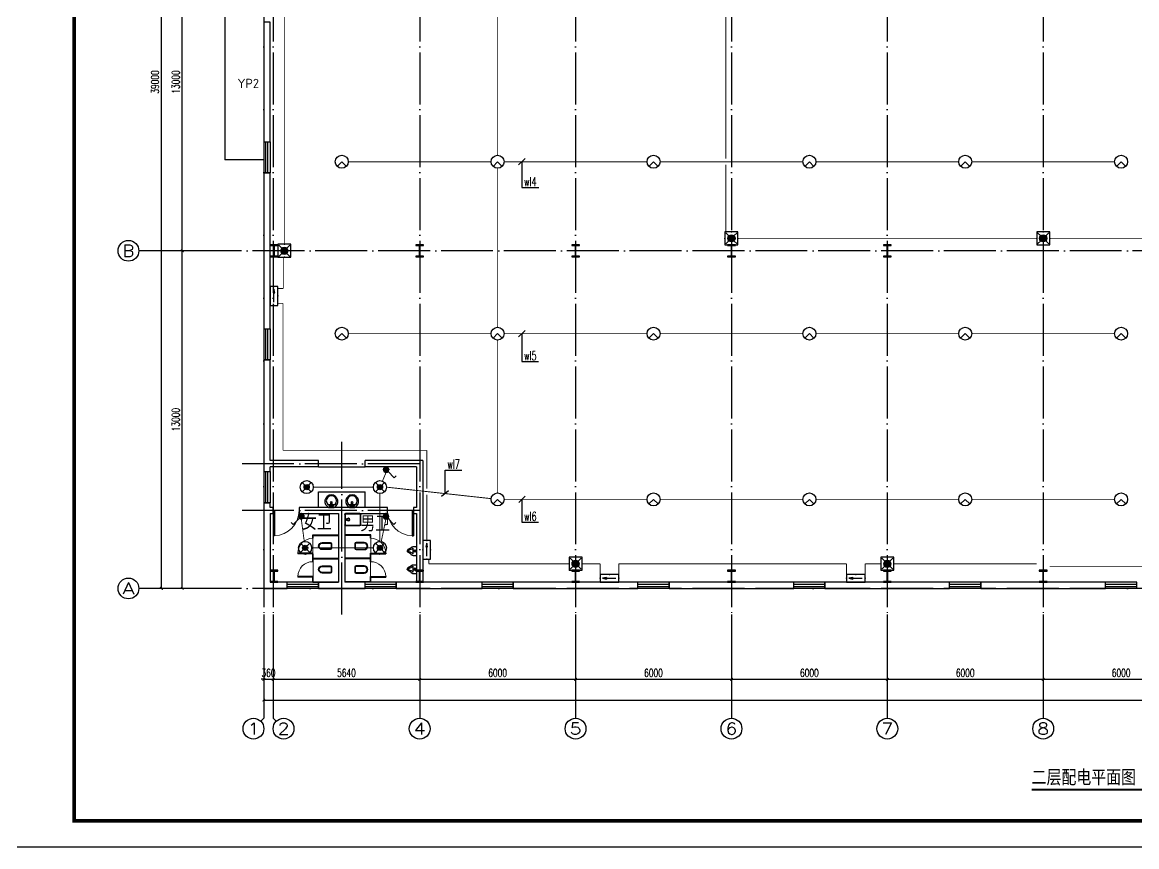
# Model space of a CAD drawing. Extents: x -55118 to 386282, y -631686 to -470886.
# Drawn here: x 71482 to 114380, y -631686 to -599940 of the extents above; entities that cross this region are included whole.
import ezdxf
from ezdxf.enums import TextEntityAlignment as Align

# ---------------------------------------------------------------- set-up
doc = ezdxf.new("R2010")
doc.units = 0
doc.header["$LTSCALE"] = 1000
doc.header["$MEASUREMENT"] = 0
doc.linetypes.add('DOTE', pattern=[2.42, 2, -0.2, 0.02, -0.2])
doc.layers.get('0').update_dxf_attribs({"linetype": 'CONTINUOUS'})
doc.layers.get('Defpoints').update_dxf_attribs({"linetype": 'CONTINUOUS'})
for name, color, linetype in [('AXIS', 3, 'CONTINUOUS'), ('AXIS_TEXT', 7, 'CONTINUOUS'), ('DIM-照明', 3, 'CONTINUOUS'), ('DOTE', 253, 'DOTE'), ('EQUIP-照明', 3, 'CONTINUOUS'), ('PUB_TEXT', 7, 'CONTINUOUS'), ('TEL_TEXT', 7, 'CONTINUOUS'), ('WALL', 6, 'CONTINUOUS'), ('WINDOW', 4, 'CONTINUOUS'), ('WIRE-照明', 4, 'CONTINUOUS'), ('勒脚', 50, 'CONTINUOUS'), ('台盆', 130, 'CONTINUOUS'), ('图框', 4, 'CONTINUOUS'), ('栏板', 42, 'CONTINUOUS'), ('立面图', 40, 'CONTINUOUS'), ('立面白线', 31, 'CONTINUOUS')]:
    doc.layers.add(name, color=color, linetype=linetype)
doc.layers.add('填充剖面墙', color=6, linetype='CONTINUOUS', lineweight=30)
doc.layers.add('细线', color=8, linetype='CONTINUOUS', lineweight=9)
doc.styles.add('-黑体', font='simhei.ttf', dxfattribs={"width": 0.8})
doc.styles.add('_TCH_AXIS', font='COMPLEX', dxfattribs={"bigfont": 'GBCBIG'})
doc.styles.add('_TCH_DIM_T3', font='SIMPLEX', dxfattribs={"width": 0.705882, "bigfont": 'GBCBIG'})
doc.styles.add('_TCH_LABEL', font='COMPLEX', dxfattribs={"bigfont": 'GBCBIG'})
doc.styles.add('_TEL_DIM', font='SIMPLEX', dxfattribs={"width": 0.8, "height": 3.5, "bigfont": 'HZTXT'})
doc.styles.add('COMPLEX', font='COMPLEX')
doc.styles.get("Standard").update_dxf_attribs({"font": 'GBENOR', "bigfont": 'GBCBIG'})
doc.styles.add('STYLE1', font='tssdeng.shx', dxfattribs={"height": 8, "bigfont": 'tssdchn.shx'})
doc.dimstyles.new('_TCH_ARCH&&100', dxfattribs={"dimtxt": 297.5, "dimasz": 100, "dimexe": 250, "dimexo": 300, "dimgap": 100, "dimtad": 1, "dimdec": 0, "dimzin": 0, "dimdsep": 46, "dimtxsty": '_TCH_DIM_T3', "dimblk": 'ARCHTICK', "dimcen": 0.09, "dimclrt": 7, "dimazin": 2, "dimtfac": 1, "dimtdec": 0, "dimtix": 1, "dimtmove": 2, "dimatfit": 3, "dimfxl": 0, "dimtolj": 1, "dimtzin": 0, "dimarcsym": 0})

# ---------------------------------------------------------------- blocks, each defined once
blk = doc.blocks.new('钢柱')
blk.add_hatch(color=256).paths.add_polyline_path([(4275, 9436), (4140, 9436), (4140, 9466), (4440, 9466), (4440, 9436), (4305, 9436), (4305, 9036), (4440, 9036), (4440, 9006), (4140, 9006), (4140, 9036), (4275, 9036)])
blk.add_lwpolyline([(4275, 9436), (4140, 9436), (4140, 9466), (4440, 9466), (4440, 9436), (4305, 9436), (4305, 9036), (4440, 9036), (4440, 9006), (4140, 9006), (4140, 9036), (4275, 9036), (4275, 9436), (4140, 9436)])
blk = doc.blocks.new('$equip$00001176')
for q in [(-0.354, -0.354), (0.354, -0.354)]:
    blk.add_line((0, 0), q)
blk.add_circle((0, 0), 0.5)
at = {"style": '_TCH_LABEL', "flags": 9}
blk.add_attdef('A', (0, 0), '', height=0.00002, dxfattribs=at)
blk = doc.blocks.new('$equip$00001149')
for p, q in [((-0.354, 0.354), (0.354, -0.354)), ((0.354, 0.354), (-0.354, -0.354))]:
    blk.add_line(p, q)
for radius in [0.5, 0.2]:
    blk.add_circle((0, 0), radius)
for points in [[(-0.173, 0.1), (0.173, 0.1), (-0.2, 0), (0.2, 0)], [(-0.173, -0.1), (0.173, -0.1), (-0.2, 0), (0.2, 0)], [(-0.1, 0.173), (0.1, 0.173), (-0.173, 0.1), (0.173, 0.1)], [(0, 0.2), (0, 0.2), (-0.1, 0.173), (0.1, 0.173)], [(-0.1, -0.173), (0.1, -0.173), (-0.173, -0.1), (0.173, -0.1)], [(0, -0.2), (0, -0.2), (-0.1, -0.173), (0.1, -0.173)]]:
    blk.add_solid(points)
at = {"flags": 9}
blk.add_attdef('A', (0, 0), '', height=0.00002, dxfattribs=at)
blk = doc.blocks.new('$equip$00001962')
for p, q in [((0.147, 0.356), (0.625, 0.833)), ((0.625, 0.833), (0.766, 0.692))]:
    blk.add_line(p, q)
blk.add_circle((0, 0.208), 0.208)
for p in [(-0.208, 0.208), (0, 0.417), (0, 0), (0.208, 0.208)]:
    blk.add_point(p)
for points in [[(-0.18, 0.313), (0.18, 0.313), (-0.208, 0.208), (0.208, 0.208)], [(-0.18, 0.104), (0.18, 0.104), (-0.208, 0.208), (0.208, 0.208)], [(-0.104, 0.389), (0.104, 0.389), (-0.18, 0.313), (0.18, 0.313)], [(-0.104, 0.028), (0.104, 0.028), (-0.18, 0.104), (0.18, 0.104)], [(0, 0.417), (0, 0.417), (-0.104, 0.389), (0.104, 0.389)], [(0, 0), (0, 0), (-0.104, 0.028), (0.104, 0.028)]]:
    blk.add_solid(points)
at = {"layer": 'TEL_TEXT', "style": '_TEL_DIM', "flags": 1}
blk.add_attdef('A', text='', height=0.00002, dxfattribs=at).set_placement((0, 0), align=Align.MIDDLE_CENTER)
blk = doc.blocks.new('$equip$00002604')
blk.add_hatch(color=256).paths.add_polyline_path([(0.275, 0.5, 1), (-0.274, 0.5, 1)])
for p, q in [((-0.429, 0.929), (-0.194, 0.694)), ((0.194, 0.694), (0.429, 0.929)), ((-0.429, 0.071), (-0.194, 0.306)), ((0.194, 0.306), (0.429, 0.071))]:
    blk.add_line(p, q)
at = {"const_width": 0.04}
blk.add_lwpolyline([(-0.5, 1), (-0.5, 0), (0.5, 0), (0.5, 1), (-0.5, 1), (-0.5, 0)], dxfattribs=at)
blk.add_lwpolyline([(-0.5, 1), (-0.5, 0), (0.5, 0), (0.5, 1)], close=True)
blk.add_circle((0, 0.5), 0.275)
for p in [(0, 1), (-0.5, 0.5), (0, 0), (0.5, 0.5)]:
    blk.add_point(p)
at = {"color": 7, "style": '_TEL_DIM', "flags": 1}
blk.add_attdef('A', text='', height=0.000025, dxfattribs=at).set_placement((0, 0), align=Align.MIDDLE_CENTER)
blk = doc.blocks.new('$equip$00002540')
blk.add_hatch(color=256).paths.add_polyline_path([(0.24, 0.372), (0.24, 0.228), (0.528, 0.3)])
for p, q in [((-0.72, 0.6), (-0.72, 0)), ((0.72, 0.6), (-0.72, 0.6)), ((-0.72, 0), (0.72, 0)), ((0.24, 0.372), (0.24, 0.228)), ((0.528, 0.3), (0.24, 0.372)), ((0.24, 0.228), (0.528, 0.3)), ((0.72, 0), (0.72, 0.6))]:
    blk.add_line(p, q)
at = {"color": 7}
blk.add_line((-0.48, 0.3), (0.48, 0.3), dxfattribs=at)
at = {"const_width": 0.04}
blk.add_lwpolyline([(-0.72, 0.6), (-0.72, 0), (0.72, 0), (0.72, 0.6), (-0.72, 0.6), (-0.72, 0)], dxfattribs=at)
for p in [(-0.72, 0.3), (0, 0.6), (0, 0), (0.72, 0.3)]:
    blk.add_point(p)
at = {"color": 7, "style": '_TEL_DIM', "flags": 1}
blk.add_attdef('A', text='', height=0.00002, dxfattribs=at).set_placement((0, 0), align=Align.MIDDLE_CENTER)
blk = doc.blocks.new('_ArchTick')
at = {"color": 0, "linetype": 'ByBlock', "const_width": 0.4}
blk.add_lwpolyline([(-0.5, -0.5), (0.5, 0.5)], dxfattribs=at)
blk = doc.blocks.new('*D215')
at = {"layer": 'AXIS', "color": 0, "lineweight": -2}
for p, q in [((77975, -608740), (77390, -608740)), ((77640, -621740), (77640, -608740)), ((77975, -621740), (77390, -621740))]:
    blk.add_line(p, q, dxfattribs=at)
at = {"layer": 'Defpoints', "color": 0}
for p in [(77640, -608740), (78275, -608740), (78275, -621740)]:
    blk.add_point(p, dxfattribs=at)
at = {"layer": 'AXIS', "color": 0, "lineweight": -2, "xscale": 100, "yscale": 100, "zscale": 100}
for p, rotation in [((77640, -608740), 90), ((77640, -621740), 270)]:
    blk.add_blockref('_ArchTick', p, dxfattribs=dict(at, rotation=rotation))
at = {"layer": 'AXIS', "color": 7, "insert": (77392, -615240), "char_height": 297.5, "attachment_point": 5, "rotation": 90, "style": '_TCH_DIM_T3'}
blk.add_mtext('\\A1;13000', dxfattribs=at)
blk = doc.blocks.new('*D216')
at = {"layer": 'AXIS', "color": 0, "lineweight": -2}
for p, q in [((77975, -595740), (77390, -595740)), ((77640, -608740), (77640, -595740)), ((77975, -608740), (77390, -608740))]:
    blk.add_line(p, q, dxfattribs=at)
at = {"layer": 'Defpoints', "color": 0}
for p in [(77640, -595740), (78275, -595740), (78275, -608740)]:
    blk.add_point(p, dxfattribs=at)
at = {"layer": 'AXIS', "color": 0, "lineweight": -2, "xscale": 100, "yscale": 100, "zscale": 100}
for p, rotation in [((77640, -595740), 90), ((77640, -608740), 270)]:
    blk.add_blockref('_ArchTick', p, dxfattribs=dict(at, rotation=rotation))
at = {"layer": 'AXIS', "color": 7, "insert": (77392, -602240), "char_height": 297.5, "attachment_point": 5, "rotation": 90, "style": '_TCH_DIM_T3'}
blk.add_mtext('\\A1;13000', dxfattribs=at)
blk = doc.blocks.new('*D221')
at = {"layer": 'AXIS', "color": 0, "lineweight": -2}
for p, q in [((77975, -582740), (76590, -582740)), ((76840, -621740), (76840, -582740)), ((77975, -621740), (76590, -621740))]:
    blk.add_line(p, q, dxfattribs=at)
at = {"layer": 'Defpoints', "color": 0}
for p in [(76840, -582740), (78275, -582740), (78275, -621740)]:
    blk.add_point(p, dxfattribs=at)
at = {"layer": 'AXIS', "color": 0, "lineweight": -2, "xscale": 100, "yscale": 100, "zscale": 100}
for p, rotation in [((76840, -582740), 90), ((76840, -621740), 270)]:
    blk.add_blockref('_ArchTick', p, dxfattribs=dict(at, rotation=rotation))
at = {"layer": 'AXIS', "color": 7, "insert": (76592, -602240), "char_height": 297.5, "attachment_point": 5, "rotation": 90, "style": '_TCH_DIM_T3'}
blk.add_mtext('\\A1;39000', dxfattribs=at)
blk = doc.blocks.new('*D229')
at = {"layer": 'AXIS', "color": 0, "lineweight": -2}
for p, q in [((80780, -623040), (80780, -625490)), ((81140, -623040), (81140, -625490)), ((80780, -625240), (80680, -625240)), ((80780, -625240), (81140, -625240)), ((81140, -625240), (81240, -625240))]:
    blk.add_line(p, q, dxfattribs=at)
at = {"layer": 'Defpoints', "color": 0}
for p in [(80780, -622740), (81140, -622740), (81140, -625240)]:
    blk.add_point(p, dxfattribs=at)
at = {"layer": 'AXIS', "color": 0, "lineweight": -2, "xscale": 100, "yscale": 100, "zscale": 100}
blk.add_blockref('_ArchTick', (80780, -625240), dxfattribs=at)
at = {"layer": 'AXIS', "color": 0, "lineweight": -2, "xscale": 100, "yscale": 100, "zscale": 100, "rotation": 180}
blk.add_blockref('_ArchTick', (81140, -625240), dxfattribs=at)
at = {"layer": 'AXIS', "color": 7, "insert": (80960, -624991), "char_height": 297.5, "attachment_point": 5, "style": '_TCH_DIM_T3'}
blk.add_mtext('\\A1;360', dxfattribs=at)
blk = doc.blocks.new('*D230')
at = {"layer": 'AXIS', "color": 0, "lineweight": -2}
for p, q in [((81140, -623040), (81140, -625490)), ((86780, -623040), (86780, -625490)), ((81140, -625240), (86780, -625240))]:
    blk.add_line(p, q, dxfattribs=at)
at = {"layer": 'Defpoints', "color": 0}
for p in [(81140, -622740), (86780, -622740), (86780, -625240)]:
    blk.add_point(p, dxfattribs=at)
at = {"layer": 'AXIS', "color": 0, "lineweight": -2, "xscale": 100, "yscale": 100, "zscale": 100, "rotation": 180}
blk.add_blockref('_ArchTick', (81140, -625240), dxfattribs=at)
at = {"layer": 'AXIS', "color": 0, "lineweight": -2, "xscale": 100, "yscale": 100, "zscale": 100}
blk.add_blockref('_ArchTick', (86780, -625240), dxfattribs=at)
at = {"layer": 'AXIS', "color": 7, "insert": (83960, -624991), "char_height": 297.5, "attachment_point": 5, "style": '_TCH_DIM_T3'}
blk.add_mtext('\\A1;5640', dxfattribs=at)
blk = doc.blocks.new('*D231')
at = {"layer": 'AXIS', "color": 0, "lineweight": -2}
for p, q in [((86780, -623040), (86780, -625490)), ((92780, -623040), (92780, -625490)), ((86780, -625240), (92780, -625240))]:
    blk.add_line(p, q, dxfattribs=at)
at = {"layer": 'Defpoints', "color": 0}
for p in [(86780, -622740), (92780, -622740), (92780, -625240)]:
    blk.add_point(p, dxfattribs=at)
at = {"layer": 'AXIS', "color": 0, "lineweight": -2, "xscale": 100, "yscale": 100, "zscale": 100, "rotation": 180}
blk.add_blockref('_ArchTick', (86780, -625240), dxfattribs=at)
at = {"layer": 'AXIS', "color": 0, "lineweight": -2, "xscale": 100, "yscale": 100, "zscale": 100}
blk.add_blockref('_ArchTick', (92780, -625240), dxfattribs=at)
at = {"layer": 'AXIS', "color": 7, "insert": (89780, -624991), "char_height": 297.5, "attachment_point": 5, "style": '_TCH_DIM_T3'}
blk.add_mtext('\\A1;6000', dxfattribs=at)
blk = doc.blocks.new('*D232')
at = {"layer": 'AXIS', "color": 0, "lineweight": -2}
for p, q in [((92780, -623040), (92780, -625490)), ((98780, -623040), (98780, -625490)), ((92780, -625240), (98780, -625240))]:
    blk.add_line(p, q, dxfattribs=at)
at = {"layer": 'Defpoints', "color": 0}
for p in [(92780, -622740), (98780, -622740), (98780, -625240)]:
    blk.add_point(p, dxfattribs=at)
at = {"layer": 'AXIS', "color": 0, "lineweight": -2, "xscale": 100, "yscale": 100, "zscale": 100, "rotation": 180}
blk.add_blockref('_ArchTick', (92780, -625240), dxfattribs=at)
at = {"layer": 'AXIS', "color": 0, "lineweight": -2, "xscale": 100, "yscale": 100, "zscale": 100}
blk.add_blockref('_ArchTick', (98780, -625240), dxfattribs=at)
at = {"layer": 'AXIS', "color": 7, "insert": (95780, -624991), "char_height": 297.5, "attachment_point": 5, "style": '_TCH_DIM_T3'}
blk.add_mtext('\\A1;6000', dxfattribs=at)
blk = doc.blocks.new('*D233')
at = {"layer": 'AXIS', "color": 0, "lineweight": -2}
for p, q in [((98780, -623040), (98780, -625490)), ((104780, -623040), (104780, -625490)), ((98780, -625240), (104780, -625240))]:
    blk.add_line(p, q, dxfattribs=at)
at = {"layer": 'Defpoints', "color": 0}
for p in [(98780, -622740), (104780, -622740), (104780, -625240)]:
    blk.add_point(p, dxfattribs=at)
at = {"layer": 'AXIS', "color": 0, "lineweight": -2, "xscale": 100, "yscale": 100, "zscale": 100, "rotation": 180}
blk.add_blockref('_ArchTick', (98780, -625240), dxfattribs=at)
at = {"layer": 'AXIS', "color": 0, "lineweight": -2, "xscale": 100, "yscale": 100, "zscale": 100}
blk.add_blockref('_ArchTick', (104780, -625240), dxfattribs=at)
at = {"layer": 'AXIS', "color": 7, "insert": (101780, -624991), "char_height": 297.5, "attachment_point": 5, "style": '_TCH_DIM_T3'}
blk.add_mtext('\\A1;6000', dxfattribs=at)
blk = doc.blocks.new('*D234')
at = {"layer": 'AXIS', "color": 0, "lineweight": -2}
for p, q in [((104780, -623040), (104780, -625490)), ((110780, -623040), (110780, -625490)), ((104780, -625240), (110780, -625240))]:
    blk.add_line(p, q, dxfattribs=at)
at = {"layer": 'Defpoints', "color": 0}
for p in [(104780, -622740), (110780, -622740), (110780, -625240)]:
    blk.add_point(p, dxfattribs=at)
at = {"layer": 'AXIS', "color": 0, "lineweight": -2, "xscale": 100, "yscale": 100, "zscale": 100, "rotation": 180}
blk.add_blockref('_ArchTick', (104780, -625240), dxfattribs=at)
at = {"layer": 'AXIS', "color": 0, "lineweight": -2, "xscale": 100, "yscale": 100, "zscale": 100}
blk.add_blockref('_ArchTick', (110780, -625240), dxfattribs=at)
at = {"layer": 'AXIS', "color": 7, "insert": (107780, -624991), "char_height": 297.5, "attachment_point": 5, "style": '_TCH_DIM_T3'}
blk.add_mtext('\\A1;6000', dxfattribs=at)
blk = doc.blocks.new('*D235')
at = {"layer": 'AXIS', "color": 0, "lineweight": -2}
for p, q in [((110780, -623040), (110780, -625490)), ((116780, -623040), (116780, -625490)), ((110780, -625240), (116780, -625240))]:
    blk.add_line(p, q, dxfattribs=at)
at = {"layer": 'Defpoints', "color": 0}
for p in [(110780, -622740), (116780, -622740), (116780, -625240)]:
    blk.add_point(p, dxfattribs=at)
at = {"layer": 'AXIS', "color": 0, "lineweight": -2, "xscale": 100, "yscale": 100, "zscale": 100, "rotation": 180}
blk.add_blockref('_ArchTick', (110780, -625240), dxfattribs=at)
at = {"layer": 'AXIS', "color": 0, "lineweight": -2, "xscale": 100, "yscale": 100, "zscale": 100}
blk.add_blockref('_ArchTick', (116780, -625240), dxfattribs=at)
at = {"layer": 'AXIS', "color": 7, "insert": (113780, -624991), "char_height": 297.5, "attachment_point": 5, "style": '_TCH_DIM_T3'}
blk.add_mtext('\\A1;6000', dxfattribs=at)
blk = doc.blocks.new('*D244')
at = {"layer": 'AXIS', "color": 0, "lineweight": -2}
for p, q in [((80780, -623040), (80780, -626290)), ((158780, -623040), (158780, -626290)), ((80780, -626040), (158780, -626040))]:
    blk.add_line(p, q, dxfattribs=at)
at = {"layer": 'Defpoints', "color": 0}
for p in [(80780, -622740), (158780, -622740), (158780, -626040)]:
    blk.add_point(p, dxfattribs=at)
at = {"layer": 'AXIS', "color": 0, "lineweight": -2, "xscale": 100, "yscale": 100, "zscale": 100, "rotation": 180}
blk.add_blockref('_ArchTick', (80780, -626040), dxfattribs=at)
at = {"layer": 'AXIS', "color": 0, "lineweight": -2, "xscale": 100, "yscale": 100, "zscale": 100}
blk.add_blockref('_ArchTick', (158780, -626040), dxfattribs=at)
at = {"layer": 'AXIS', "color": 7, "insert": (119780, -625791), "char_height": 297.5, "attachment_point": 5, "style": '_TCH_DIM_T3'}
blk.add_mtext('\\A1;78000', dxfattribs=at)
blk = doc.blocks.new('$TCHSYS$WIN2D')
for p, q in [((-0.5, 0.5), (0.5, 0.5)), ((-0.5, 0.5), (-0.5, -0.5)), ((0.5, 0.5), (0.5, -0.5)), ((0.5, 0.167), (-0.5, 0.167)), ((0.5, -0.167), (-0.5, -0.167)), ((-0.5, -0.5), (0.5, -0.5))]:
    blk.add_line(p, q)
blk = doc.blocks.new('$plan$00001628')
for p, q in [((-20, 0), (20, 0)), ((20, 0), (20, -150)), ((-23, -104), (-144, -104)), ((-20, -150), (-20, 0)), ((20, -150), (-20, -150)), ((136, -104), (24, -104))]:
    blk.add_line(p, q)
blk.add_lwpolyline([(-97, 9, 5.110404), (92, 9)], format="xyb", close=True)
for centre, radius in [((-57, -52), 26.7), ((0, -190), 27.8), ((57, -52), 26.7)]:
    blk.add_circle(centre, radius)
blk.add_arc((-4, -243), 197, 135.2527, 44.7473)
blk = doc.blocks.new('$DorLib2D$00000001')
for p, q in [((0.45, 0.975), (0.5, 0.975)), ((0.45, 0), (0.45, 0.975)), ((0.5, 0), (0.5, 0.975)), ((0.5, 0), (0.45, 0))]:
    blk.add_line(p, q)
at = {"lineweight": 13}
blk.add_arc((0.475, 0), 0.975, 91.4693, 180, dxfattribs=at)
blk = doc.blocks.new('$plan$00001612')
for points in [[(135, 138), (442, 138, -0.388189), (501, 88), (501, -88, -0.388189), (442, -138), (135, -138, -0.97895)], [(443, -116), (125, -116, -0.936623), (135, 117), (443, 117, -0.381636), (480, 86), (480, -86, -0.399536)]]:
    blk.add_lwpolyline(points, format="xyb", close=True)
blk.add_lwpolyline([(195, 117, 0, 0, 0.440649), (186, 108, 0, 0, 0), (185, -106, 0, 0, 0.411645), (194, -115, 1.5, 1.5, 0)], format="xyseb")
blk = doc.blocks.new('$plan$00000380')
for p, q in [((-135, -207), (-130, -211)), ((-112, -146), (114, -146)), ((120, -221), (128, -215))]:
    blk.add_line(p, q)
for points in [[(-185, 0), (-185, -10), (-164, -10)], [(-185, 0), (185, 0), (185, -10), (165, -10)], [(-135, -207), (-146, -194), (-153, -182), (-159, -172), (-163, -162), (-166, -154), (-168, -146), (-169, -139), (-170, -133), (-171, -127), (-172, -121), (-172, -115), (-173, -110), (-173, -104), (-173, -98), (-173, -92), (-173, -86), (-173, -79), (-173, -72), (-172, -64), (-171, -54), (-170, -44), (-168, -31), (-166, -17), (-164, -10)], [(-130, -211), (-128, -213), (-120, -221), (-113, -229), (-107, -236), (-102, -244), (-98, -251), (-93, -259), (-90, -266), (-86, -274), (-83, -281), (-80, -288), (-77, -295), (-74, -302), (-71, -308), (-68, -314), (-65, -320), (-62, -325), (-58, -330), (-55, -334), (-51, -338), (-47, -342), (-43, -345), (-39, -348), (-34, -351), (-30, -353), (-25, -355), (-20, -357), (-15, -358), (-10, -359), (-5, -360), (0, -360), (0, -360)], [(120, -221), (118, -222), (110, -230), (102, -237), (96, -244), (90, -251), (85, -259), (81, -266), (76, -273), (73, -280), (69, -287), (66, -294), (62, -301), (59, -308), (56, -314), (53, -320), (49, -325), (46, -330), (42, -335), (38, -339), (34, -343), (30, -346), (25, -349), (21, -352), (16, -354), (12, -356), (7, -358), (2, -359), (0, -360)], [(128, -215), (138, -202), (145, -191), (152, -180), (156, -171), (160, -163), (162, -156), (164, -149), (165, -142), (166, -136), (167, -130), (168, -125), (169, -119), (170, -114), (170, -108), (170, -102), (171, -96), (171, -89), (171, -82), (171, -73), (171, -64), (170, -53), (169, -41), (167, -27), (165, -10)]]:
    blk.add_lwpolyline(points)
blk.add_circle((0, -62), 47.3)
at = {"lineweight": 13}
for radius in [34.6, 22.1]:
    blk.add_circle((0, -62), radius, dxfattribs=at)
for centre, radius, start, end in [((-382, -363), 346, 14.0616, 38.7001), ((-6, -276), 40.9, 183.6565, 351.9398), ((335, -366), 312, 135.2868, 164.3913)]:
    blk.add_arc(centre, radius, start, end)
blk = doc.blocks.new('$plan$00000360')
at = {"lineweight": 13}
for p, q in [((-590, -420), (-590, -40)), ((-570, -20), (-40, -20)), ((-20, -180), (-60, -197.5)), ((-60, -197.5), (-60, -262.5)), ((-60, -262.5), (-20, -280)), ((-20, -40), (-20, -420)), ((-40, -440), (-570, -440))]:
    blk.add_line(p, q, dxfattribs=at)
for points in [[(-580, 0, 0.4142136), (-610, -30, 0.4142136)], [(0, -30, 0.4142136), (-30, 0, 0.4142136)], [(-610, -430, 0.4142136), (-580, -460, 0.4142136)], [(-30, -460, 0.4142136), (0, -430, 0.4142136)]]:
    blk.add_lwpolyline(points, format="xyb")
for points in [[(-580, 0), (-30, 0)], [(-610, -430), (-610, -30)], [(0, -30), (0, -430)], [(-30, -460), (-580, -460)]]:
    blk.add_lwpolyline(points)
blk.add_circle((-140, -230), 50)
blk.add_circle((-140, -230), 32.5, dxfattribs=at)
for centre, start, end in [((-570, -40), 90, 180), ((-570, -420), 180, 270), ((-40, -40), 0, 90), ((-40, -420), 270, 0)]:
    blk.add_arc(centre, 20, start, end, dxfattribs=at)
blk = doc.blocks.new('_AXISO')
blk.add_circle((0, 0), 0.5)
at = {"layer": 'AXIS_TEXT', "style": 'COMPLEX', "width": 1.041667}
blk.add_attdef('A', text='', height=0.56, dxfattribs=at).set_placement((-0.25, -0.28), (0.25, -0.28), align=Align.FIT)
blk = doc.blocks.new('$equip$00002541')
blk.add_hatch(color=256).paths.add_polyline_path([(-0.24, 0.372), (-0.528, 0.3), (-0.24, 0.228)])
for p, q in [((-0.72, 0.6), (-0.72, 0)), ((0.72, 0.6), (-0.72, 0.6)), ((-0.72, 0), (0.72, 0)), ((-0.24, 0.372), (-0.528, 0.3)), ((-0.528, 0.3), (-0.24, 0.228)), ((-0.24, 0.372), (-0.24, 0.228)), ((0.72, 0), (0.72, 0.6))]:
    blk.add_line(p, q)
at = {"color": 7}
blk.add_line((-0.48, 0.3), (0.48, 0.3), dxfattribs=at)
at = {"const_width": 0.04}
blk.add_lwpolyline([(-0.72, 0.6), (-0.72, 0), (0.72, 0), (0.72, 0.6), (-0.72, 0.6), (-0.72, 0)], dxfattribs=at)
for p in [(-0.72, 0.3), (0, 0.6), (0, 0), (0.72, 0.3)]:
    blk.add_point(p)
at = {"color": 7, "style": '_TEL_DIM', "flags": 1}
blk.add_attdef('A', text='', height=0.00002, dxfattribs=at).set_placement((0, 0), align=Align.MIDDLE_CENTER)
blk = doc.blocks.new('jhyfty')
at = {"layer": '图框'}
blk.add_lwpolyline([(671751, 105710), (776851, 105710), (776851, 165110), (671751, 165110)], close=True, dxfattribs=at)
at = {"layer": '图框', "const_width": 140}
blk.add_lwpolyline([(674251, 164110), (775851, 164110), (775851, 106710), (674251, 106710)], close=True, dxfattribs=at)

msp = doc.modelspace()

# ---------------------------------------------------------------- linework, layer by layer
at = {"layer": 'AXIS'}
for p, q in [((79780.1, -608740.1), (75969.1, -608740.1)), ((79780.1, -621740.1), (75969.1, -621740.1)), ((80780.1, -622740.1), (80780.1, -626740.1)), ((81140.1, -622740.1), (81140.1, -626740.1)), ((86780.1, -622740.1), (86780.1, -626740.1)), ((92780.1, -622740.1), (92780.1, -626740.1)), ((98780.1, -622740.1), (98780.1, -626740.1)), ((104780.1, -622740.1), (104780.1, -626740.1)), ((110780.1, -622740.1), (110780.1, -626740.1)), ((80662.9, -626857.3), (80780.1, -626740.1)), ((81257.3, -626857.3), (81140.1, -626740.1))]:
    msp.add_line(p, q, dxfattribs=at)
at = {"layer": 'AXIS', "const_width": 70}
msp.add_lwpolyline([(110335.7, -629489.5), (114625.8, -629489.5)], dxfattribs=at)
at = {"layer": 'DIM-照明'}
for p, q in [((90586.2, -605433.9), (90833.7, -605186.4)), ((90833.7, -611806.4), (90586.2, -612053.9)), ((87893.9, -617978.5), (87620.9, -618197.5)), ((90837.8, -618186.4), (90590.3, -618433.9))]:
    msp.add_line(p, q, dxfattribs=at)
for points in [[(90709.9, -605310.1), (90709.9, -606301.3)], [(90709.9, -606301.3), (91364.9, -606301.3)], [(90709.9, -611930.1), (90709.9, -613004.6)], [(90709.9, -613004.6), (91354.3, -613004.6)], [(87757.4, -618088), (87757.4, -617180.7)], [(87757.4, -617180.7), (88401.7, -617180.7)], [(90714, -618310.1), (90714, -619191.8)], [(90714, -619191.8), (91347.7, -619191.8)]]:
    msp.add_lwpolyline(points, dxfattribs=at)
at = {"layer": 'DOTE', "linetype": 'DOTE'}
for p, q in [((80780.1, -581740.1), (80780.1, -622740.1)), ((81140.1, -581740.1), (81140.1, -622740.1)), ((86780.1, -581740.1), (86780.1, -622740.1)), ((92780.1, -581740.1), (92780.1, -622740.1)), ((98780.1, -581740.1), (98780.1, -622740.1)), ((104780.1, -581740.1), (104780.1, -622740.1)), ((110780.1, -581740.1), (110780.1, -622740.1)), ((159780.1, -608740.1), (79780.1, -608740.1)), ((83780.1, -622740.1), (83780.1, -616100.6)), ((86780.1, -616940.1), (79780.1, -616940.1)), ((86780.1, -618740.1), (79780.1, -618740.1)), ((159780.1, -621740.1), (79780.1, -621740.1))]:
    msp.add_line(p, q, dxfattribs=at)
at = {"layer": 'WALL'}
for p, q in [((80780.1, -599940.1), (80780.1, -604540.1)), ((81020.1, -599940.1), (80780.1, -599940.1)), ((81020.1, -604540.1), (81020.1, -599940.1)), ((80780.1, -604540.1), (81020.1, -604540.1)), ((80780.1, -605740.1), (80780.1, -611740.1)), ((81020.1, -605740.1), (80780.1, -605740.1)), ((81020.1, -611740.1), (81020.1, -605740.1)), ((80780.1, -611740.1), (81020.1, -611740.1)), ((81020.1, -612940.1), (80780.1, -612940.1)), ((80780.1, -612940.1), (80780.1, -616940.1)), ((81020.1, -616820.1), (81020.1, -612940.1)), ((82880.1, -616820.1), (81020.1, -616820.1)), ((82880.1, -617060.1), (82880.1, -616820.1)), ((86900.1, -616820.1), (84680.1, -616820.1)), ((84680.1, -617060.1), (84680.1, -616820.1)), ((86900.1, -616820.1), (86900.1, -618740.1)), ((80780.1, -616940.1), (80780.1, -617240.1)), ((80780.1, -617240.1), (81020.1, -617240.1)), ((82880.1, -617060.1), (81020.1, -617060.1)), ((81020.1, -617240.1), (81020.1, -617060.1)), ((86660.1, -617060.1), (84680.1, -617060.1)), ((86660.1, -617060.1), (86660.1, -618620.1)), ((81020.1, -618440.1), (80780.1, -618440.1)), ((80780.1, -618440.1), (80780.1, -618740.1)), ((81020.1, -618620.1), (81020.1, -618440.1)), ((80780.1, -618740.1), (80780.1, -621740.1)), ((81140.1, -618620.1), (81020.1, -618620.1)), ((81020.1, -618860.1), (81140.1, -618860.1)), ((81020.1, -618860.1), (81020.1, -621500.1)), ((81140.1, -618860.1), (81140.1, -618620.1)), ((83780.1, -618620.1), (82140.1, -618620.1)), ((82140.1, -618620.1), (82140.1, -618860.1)), ((82140.1, -618860.1), (83660.1, -618860.1)), ((83660.1, -618860.1), (83660.1, -621500.1)), ((85540.1, -618620.1), (83780.1, -618620.1)), ((83900.1, -618860.1), (83900.1, -621500.1)), ((83900.1, -618860.1), (85540.1, -618860.1)), ((85540.1, -618860.1), (85540.1, -618620.1)), ((86660.1, -618620.1), (86540.1, -618620.1)), ((86540.1, -618620.1), (86540.1, -618860.1)), ((86540.1, -618860.1), (86660.1, -618860.1)), ((86660.1, -618860.1), (86660.1, -621500.1)), ((86900.1, -618740.1), (86900.1, -621500.1)), ((81680.1, -621500.1), (81020.1, -621500.1)), ((81680.1, -621740.1), (81680.1, -621500.1)), ((83660.1, -621500.1), (82880.1, -621500.1)), ((82880.1, -621500.1), (82880.1, -621740.1)), ((84680.1, -621500.1), (83900.1, -621500.1)), ((84680.1, -621740.1), (84680.1, -621500.1)), ((86660.1, -621500.1), (85880.1, -621500.1)), ((85880.1, -621500.1), (85880.1, -621740.1)), ((89180.1, -621500.1), (86900.1, -621500.1)), ((89180.1, -621740.1), (89180.1, -621500.1)), ((95180.1, -621500.1), (90380.1, -621500.1)), ((90380.1, -621500.1), (90380.1, -621740.1)), ((95180.1, -621740.1), (95180.1, -621500.1)), ((101180.1, -621500.1), (96380.1, -621500.1)), ((96380.1, -621500.1), (96380.1, -621740.1)), ((101180.1, -621740.1), (101180.1, -621500.1)), ((107180.1, -621500.1), (102380.1, -621500.1)), ((102380.1, -621500.1), (102380.1, -621740.1)), ((107180.1, -621740.1), (107180.1, -621500.1)), ((113180.1, -621500.1), (108380.1, -621500.1)), ((108380.1, -621500.1), (108380.1, -621740.1)), ((113180.1, -621740.1), (113180.1, -621500.1)), ((80780.1, -621740.1), (81680.1, -621740.1)), ((82880.1, -621740.1), (83780.1, -621740.1)), ((83780.1, -621740.1), (84680.1, -621740.1)), ((85880.1, -621740.1), (86780.1, -621740.1)), ((86780.1, -621740.1), (89180.1, -621740.1)), ((90380.1, -621740.1), (95180.1, -621740.1)), ((96380.1, -621740.1), (101180.1, -621740.1)), ((102380.1, -621740.1), (107180.1, -621740.1)), ((108380.1, -621740.1), (113180.1, -621740.1))]:
    msp.add_line(p, q, dxfattribs=at)
at = {"layer": 'WIRE-照明', "linetype": 'Continuous', "const_width": 35}
for points in [[(81569.9, -608490.1), (81569.9, -597092.5)], [(89780.1, -599180.1), (89780.1, -605060.1)], [(98565.8, -605197.6), (98565.8, -599042.6)], [(89530.1, -605310.1), (84030.1, -605310.1)], [(89780.1, -605560.1), (89780.1, -611680.1)], [(95530.1, -605310.1), (90030.1, -605310.1)], [(101530.1, -605310.1), (96030.1, -605310.1)], [(98565.8, -608010.1), (98565.8, -605422.6)], [(107530.1, -605310.1), (102030.1, -605310.1)], [(113530.1, -605310.1), (108030.1, -605310.1)], [(110530.1, -608260.1), (99030.1, -608260.1)], [(122530.1, -608260.1), (111030.1, -608260.1)], [(81530.3, -610190), (81530.3, -608990.1)], [(81320.1, -610190), (81530.3, -610190)], [(81517.6, -610762.4), (81320.1, -610762.4)], [(81517.6, -616420.9), (81517.6, -610762.4)], [(84030.1, -611930.1), (89530.1, -611930.1)], [(90030.1, -611930.1), (95530.1, -611930.1)], [(96030.1, -611930.1), (101530.1, -611930.1)], [(102030.1, -611930.1), (107530.1, -611930.1)], [(113530.1, -611930.1), (108030.1, -611930.1)], [(89780.1, -612180.1), (89780.1, -618060.1)], [(87050.1, -616420.9), (81517.6, -616420.9)], [(87050.1, -617897.2), (87050.1, -616420.9)], [(85346.3, -617609.4), (85488.4, -617268.5)], [(82680.1, -617840.1), (85000.1, -617840.1)], [(85250.1, -618090.1), (85250.1, -619930.1)], [(85500.1, -617840.1), (89531.6, -618282.8)], [(87050.1, -619894.8), (87050.1, -618123.5)], [(90030.1, -618310.1), (95530.1, -618310.1)], [(96030.1, -618310.1), (101530.1, -618310.1)], [(102030.1, -618310.1), (107530.1, -618310.1)], [(108030.1, -618310.1), (113530.1, -618310.1)], [(82221.5, -619068.5), (82337, -619932.3)], [(85300.3, -619935.2), (85478.2, -619068.5)], [(82620.1, -620180.1), (85000.1, -620180.1)], [(87130.5, -620790.1), (87130.5, -620614.8)], [(92530.1, -620790.1), (87130.5, -620790.1)], [(93725.3, -620790.1), (93030.1, -620790.1)], [(93725.3, -621200.1), (93725.3, -620790.1)], [(103207.5, -620790.1), (94445.3, -620790.1)], [(94445.3, -621200.1), (94445.3, -620790.1)], [(103207.5, -621200.1), (103207.5, -620790.1)], [(103927.5, -621200.1), (103927.5, -620790.1)], [(104530.1, -620790.1), (103927.5, -620790.1)], [(110530.1, -620790.1), (105030.1, -620790.1)], [(116530.1, -620901.1), (111030.1, -620901.1)]]:
    msp.add_lwpolyline(points, dxfattribs=at)
at = {"layer": '勒脚'}
for p in [(79280.1, -599240.1), (80780.1, -605240.1)]:
    msp.add_line(p, (79280.1, -605240.1), dxfattribs=at)
at = {"layer": '栏板'}
for p, q in [((82660.1, -619810.1), (82660.1, -619680.1)), ((82680.1, -619810.1), (82680.1, -619700.1)), ((84880.1, -619810.1), (84880.1, -619700.1)), ((84900.1, -619810.1), (84900.1, -619680.1)), ((82660.1, -620600.1), (82660.1, -620410.1)), ((82660.1, -620710.1), (82660.1, -620580.1)), ((82660.1, -620710.1), (82680.1, -620710.1)), ((82680.1, -620580.1), (82680.1, -620410.1)), ((82680.1, -620580.1), (83660.1, -620580.1)), ((82680.1, -620580.1), (83660.1, -620580.1)), ((82680.1, -620600.1), (83660.1, -620600.1)), ((82680.1, -620710.1), (82680.1, -620600.1)), ((82680.1, -620600.1), (83660.1, -620600.1)), ((84880.1, -620580.1), (83900.1, -620580.1)), ((84880.1, -620580.1), (83900.1, -620580.1)), ((84880.1, -620600.1), (83900.1, -620600.1)), ((84880.1, -620600.1), (83900.1, -620600.1)), ((84880.1, -620580.1), (84880.1, -620410.1)), ((84880.1, -620710.1), (84880.1, -620600.1)), ((84900.1, -620710.1), (84880.1, -620710.1)), ((84900.1, -620600.1), (84900.1, -620410.1)), ((84900.1, -620710.1), (84900.1, -620580.1)), ((82660.1, -621500.1), (82660.1, -621310.1)), ((82660.1, -621480.1), (83660.1, -621480.1)), ((82660.1, -621500.1), (83660.1, -621500.1)), ((82680.1, -621480.1), (82680.1, -621310.1)), ((84900.1, -621480.1), (83900.1, -621480.1)), ((84900.1, -621500.1), (83900.1, -621500.1)), ((84880.1, -621480.1), (84880.1, -621310.1)), ((84900.1, -621500.1), (84900.1, -621310.1))]:
    msp.add_line(p, q, dxfattribs=at)
at = {"layer": '立面图'}
for p, q in [((82880.1, -617060.1), (84680.1, -617060.1)), ((82880.1, -618620.1), (82880.1, -618020.1)), ((82880.1, -618020.1), (84680.1, -618020.1)), ((84680.1, -618620.1), (84680.1, -618020.1)), ((82660.1, -619680.1), (83660.1, -619680.1)), ((82660.1, -619700.1), (83660.1, -619700.1)), ((84900.1, -619680.1), (83900.1, -619680.1)), ((84900.1, -619700.1), (83900.1, -619700.1))]:
    msp.add_line(p, q, dxfattribs=at)
at = {"layer": '立面白线'}
for p, q in [((82660.1, -619810.1), (82680.1, -619810.1)), ((84900.1, -619810.1), (84880.1, -619810.1)), ((82660.1, -620410.1), (82680.1, -620410.1)), ((84900.1, -620410.1), (84880.1, -620410.1)), ((82660.1, -621310.1), (82680.1, -621310.1)), ((84900.1, -621310.1), (84880.1, -621310.1))]:
    msp.add_line(p, q, dxfattribs=at)
at = {"layer": '细线'}
for p, q in [((82660.1, -619810.1), (82660.1, -620410.1)), ((84900.1, -619810.1), (84900.1, -620410.1)), ((82680.1, -620710.1), (82680.1, -621310.1)), ((84880.1, -620710.1), (84880.1, -621310.1))]:
    msp.add_line(p, q, dxfattribs=at)

# ---------------------------------------------------------------- block references
at = {"xscale": -1, "rotation": 180}
for p in [(76880.4, -599503.8), (82490.4, -599503.8), (88490.4, -599503.8), (94490.4, -599503.8), (100490.4, -599503.8), (76880.4, -612033.8), (82490.4, -612033.8), (88490.4, -612033.8), (94490.4, -612033.8), (100490.4, -612033.8), (106490.4, -612033.8)]:
    msp.add_blockref('钢柱', p, dxfattribs=at)
at = {"layer": 'AXIS'}
ref = msp.add_blockref('_AXISO', (75569.1, -608740.1), dxfattribs=dict(at, xscale=800, yscale=800, zscale=800))
ref.add_attrib('A', 'B', dxfattribs={"layer": 'AXIS_TEXT', "height": 452.5, "style": '_TCH_AXIS', "width": 1.235294}).set_placement((75342.9, -608966.4), (75795.4, -608966.4), align=Align.FIT)
ref = msp.add_blockref('_AXISO', (75569.1, -621740.1), dxfattribs=dict(at, xscale=800, yscale=800, zscale=800))
ref.add_attrib('A', 'A', dxfattribs={"layer": 'AXIS_TEXT', "height": 452.5, "style": '_TCH_AXIS', "width": 1.166667}).set_placement((75342.9, -621966.4), (75795.4, -621966.4), align=Align.FIT)
ref = msp.add_blockref('_AXISO', (80380.1, -627140.1), dxfattribs=dict(at, xscale=800, yscale=800, zscale=800))
ref.add_attrib('A', '1', dxfattribs={"layer": 'AXIS_TEXT', "height": 452.5, "style": '_TCH_AXIS', "width": 2.333333}).set_placement((80153.8, -627366.4), (80606.4, -627366.4), align=Align.FIT)
ref = msp.add_blockref('_AXISO', (81540.1, -627140.1), dxfattribs=dict(at, xscale=800, yscale=800, zscale=800))
ref.add_attrib('A', '2', dxfattribs={"layer": 'AXIS_TEXT', "height": 452.5, "style": '_TCH_AXIS', "width": 1.5}).set_placement((81313.8, -627366.4), (81766.4, -627366.4), align=Align.FIT)
ref = msp.add_blockref('_AXISO', (86780.1, -627140.1), dxfattribs=dict(at, xscale=800, yscale=800, zscale=800))
ref.add_attrib('A', '4', dxfattribs={"layer": 'AXIS_TEXT', "height": 452.5, "style": '_TCH_AXIS', "width": 1.3125}).set_placement((86553.8, -627366.4), (87006.4, -627366.4), align=Align.FIT)
ref = msp.add_blockref('_AXISO', (92780.1, -627140.1), dxfattribs=dict(at, xscale=800, yscale=800, zscale=800))
ref.add_attrib('A', '5', dxfattribs={"layer": 'AXIS_TEXT', "height": 452.5, "style": '_TCH_AXIS', "width": 1.5}).set_placement((92553.8, -627366.4), (93006.4, -627366.4), align=Align.FIT)
ref = msp.add_blockref('_AXISO', (98780.1, -627140.1), dxfattribs=dict(at, xscale=800, yscale=800, zscale=800))
ref.add_attrib('A', '6', dxfattribs={"layer": 'AXIS_TEXT', "height": 452.5, "style": '_TCH_AXIS', "width": 1.5}).set_placement((98553.8, -627366.4), (99006.4, -627366.4), align=Align.FIT)
ref = msp.add_blockref('_AXISO', (104780.1, -627140.1), dxfattribs=dict(at, xscale=800, yscale=800, zscale=800))
ref.add_attrib('A', '7', dxfattribs={"layer": 'AXIS_TEXT', "height": 452.5, "style": '_TCH_AXIS', "width": 1.5}).set_placement((104553.8, -627366.4), (105006.4, -627366.4), align=Align.FIT)
ref = msp.add_blockref('_AXISO', (110780.1, -627140.1), dxfattribs=dict(at, xscale=800, yscale=800, zscale=800))
ref.add_attrib('A', '8', dxfattribs={"layer": 'AXIS_TEXT', "height": 452.5, "style": '_TCH_AXIS', "width": 1.5}).set_placement((110553.8, -627366.4), (111006.4, -627366.4), align=Align.FIT)
at = {"layer": 'EQUIP-照明', "xscale": 500, "yscale": 500, "zscale": 500}
for name, p in [('$equip$00001176', (83780.1, -605310.1)), ('$equip$00001176', (89780.1, -605310.1)), ('$equip$00001176', (95780.1, -605310.1)), ('$equip$00001176', (101780.1, -605310.1)), ('$equip$00001176', (107780.1, -605310.1)), ('$equip$00001176', (113780.1, -605310.1)), ('$equip$00001176', (83780.1, -611930.1)), ('$equip$00001176', (89780.1, -611930.1)), ('$equip$00001176', (95780.1, -611930.1)), ('$equip$00001176', (101780.1, -611930.1)), ('$equip$00001176', (107780.1, -611930.1)), ('$equip$00001176', (113780.1, -611930.1)), ('$equip$00001149', (82430.1, -617840.1)), ('$equip$00001149', (85250.1, -617840.1)), ('$equip$00001176', (89780.1, -618310.1)), ('$equip$00001176', (95780.1, -618310.1)), ('$equip$00001176', (101780.1, -618310.1)), ('$equip$00001176', (107780.1, -618310.1)), ('$equip$00001176', (113780.1, -618310.1)), ('$equip$00001149', (82370.1, -620180.1)), ('$equip$00001149', (85250.1, -620180.1)), ('$equip$00002541', (94085.3, -621500.1)), ('$equip$00002541', (103567.5, -621500.1))]:
    msp.add_blockref(name, p, dxfattribs=at)
at = {"layer": 'EQUIP-照明', "yscale": 500, "zscale": 500}
for name, p, xscale, rotation in [('$equip$00002604', (98780.1, -608010.1), 500, 180), ('$equip$00002604', (110780.1, -608010.1), 500, 180), ('$equip$00002604', (81569.9, -608490.1), 500, 180), ('$equip$00002540', (81320.1, -610479.4), 500, 89.99999999999714), ('$equip$00001962', (85488.4, -617060.1), -500, 180), ('$equip$00001962', (82221.5, -618860.1), 500, 180), ('$equip$00001962', (85478.2, -618860.1), -500, 180), ('$equip$00002540', (87200.1, -620254.8), 500, 89.99999999999714), ('$equip$00002604', (92780.1, -620540.1), 500, 180), ('$equip$00002604', (104780.1, -620540.1), 500, 180)]:
    msp.add_blockref(name, p, dxfattribs=dict(at, xscale=xscale, rotation=rotation))
at = {"layer": 'WALL'}
msp.add_blockref('jhyfty', (-600768.5, -737395.5), dxfattribs=at)
at = {"layer": 'WINDOW'}
for name, p, xscale, yscale, zscale, rotation in [('$TCHSYS$WIN2D', (80900.1, -605140.1), 1200, -240, 1200, 269.9999999999999), ('$TCHSYS$WIN2D', (80900.1, -612340.1), 1200, -240, 1200, 269.9999999999999), ('$TCHSYS$WIN2D', (80900.1, -617840.1), 1200, -240, 1200, 270), ('$DorLib2D$00000001', (82670.1, -620110.1), -600, 600, -600, 90), ('$DorLib2D$00000001', (84890.1, -620110.1), -600, -600, -600, 90), ('$DorLib2D$00000001', (82670.1, -621010.1), -600, 600, -600, 90), ('$DorLib2D$00000001', (84890.1, -621010.1), -600, -600, -600, 90)]:
    msp.add_blockref(name, p, dxfattribs=dict(at, xscale=xscale, yscale=yscale, zscale=zscale, rotation=rotation))
for name, p, xscale, yscale, zscale in [('$DorLib2D$00000001', (81640.1, -618740.1), -1000, -1000, -1000), ('$DorLib2D$00000001', (86040.1, -618740.1), 1000, -1000, 1000), ('$TCHSYS$WIN2D', (82280.1, -621620.1), -1200, -240, -1200), ('$TCHSYS$WIN2D', (85280.1, -621620.1), -1200, -240, -1200), ('$TCHSYS$WIN2D', (89780.1, -621620.1), -1200, -240, -1200), ('$TCHSYS$WIN2D', (95780.1, -621620.1), -1200, -240, -1200), ('$TCHSYS$WIN2D', (101780.1, -621620.1), -1200, -240, -1200), ('$TCHSYS$WIN2D', (107780.1, -621620.1), -1200, -240, -1200), ('$TCHSYS$WIN2D', (113780.1, -621620.1), -1200, -240, -1200)]:
    msp.add_blockref(name, p, dxfattribs=dict(at, xscale=xscale, yscale=yscale, zscale=zscale))
at = {"layer": '台盆'}
for name, p, rotation in [('$plan$00001628', (83377.9, -618610.8), 180), ('$plan$00001628', (84177.9, -618610.8), 180), ('$plan$00000380', (86660.1, -620300.1), 270.0000000000001), ('$plan$00000380', (86660.1, -621000.1), 270.0000000000001)]:
    msp.add_blockref(name, p, dxfattribs=dict(at, rotation=rotation))
for p in [(82890.2, -620109.3), (82890.2, -621009.3)]:
    msp.add_blockref('$plan$00001612', p, dxfattribs=at)
at = {"layer": '台盆', "yscale": -1, "rotation": 180.0000000000003}
for p in [(84780.6, -620109.3), (84780.6, -621009.3)]:
    msp.add_blockref('$plan$00001612', p, dxfattribs=at)
at = {"layer": '填充剖面墙', "yscale": -1, "rotation": 180.0000000000003}
msp.add_blockref('$plan$00000360', (83900.1, -618860.1), dxfattribs=at)

# ---------------------------------------------------------------- texts
at = {"layer": 'DIM-照明', "color": 7, "style": '_TEL_DIM', "width": 0.64}
for s, p in [('wl4', (90797.4, -606251.3)), ('wl5', (90797.4, -612954.6)), ('wl7', (87844.9, -617130.7)), ('wl6', (90801.5, -619141.8))]:
    msp.add_text(s, height=350, dxfattribs=at).set_placement(p)
at = {"layer": 'PUB_TEXT', "style": 'STYLE1'}
for s, height, p in [('YP2', 360, (79765.4, -602296)), ('女卫', 600, (82254.5, -619194.9)), ('男卫', 600, (84499.2, -619243.9))]:
    msp.add_text(s, height=height, dxfattribs=at).set_placement(p, align=Align.MIDDLE_LEFT)
at = {"layer": 'PUB_TEXT', "style": '-黑体', "width": 0.8}
msp.add_text('二层配电平面图', height=525.74, dxfattribs=at).set_placement((110335.7, -629266.8))

# ---------------------------------------------------------------- dimensions: what is measured, and where the dimension line sits
at = {"layer": 'AXIS'}
for p1, p2, distance, text, picture, middle in [((78275.4, -621740.1), (78275.4, -582740.1), 1435.1, '39000', '*D221', (76591.6, -602240.1)), ((78275.4, -608740.1), (78275.4, -595740.1), 635.1, '13000', '*D216', (77391.6, -602240.1)), ((78275.4, -621740.1), (78275.4, -608740.1), 635.1, '13000', '*D215', (77391.6, -615240.1)), ((80780.1, -622740.1), (81140.1, -622740.1), -2500, '360', '*D229', (80960.1, -624991.4)), ((80780.1, -622740.1), (158780.1, -622740.1), -3300, '78000', '*D244', (119780.1, -625791.4)), ((81140.1, -622740.1), (86780.1, -622740.1), -2500, '5640', '*D230', (83960.1, -624991.4)), ((86780.1, -622740.1), (92780.1, -622740.1), -2500, '6000', '*D231', (89780.1, -624991.4)), ((92780.1, -622740.1), (98780.1, -622740.1), -2500, '6000', '*D232', (95780.1, -624991.4)), ((98780.1, -622740.1), (104780.1, -622740.1), -2500, '6000', '*D233', (101780.1, -624991.4)), ((104780.1, -622740.1), (110780.1, -622740.1), -2500, '6000', '*D234', (107780.1, -624991.4)), ((110780.1, -622740.1), (116780.1, -622740.1), -2500, '6000', '*D235', (113780.1, -624991.4))]:
    dim = msp.add_aligned_dim(p1=p1, p2=p2, distance=distance, text=text, dimstyle='_TCH_ARCH&&100', dxfattribs=at)
    dim.commit()
    dim.dimension.update_dxf_attribs({"geometry": picture, "text_midpoint": middle})

doc.saveas('drawing.dxf')
